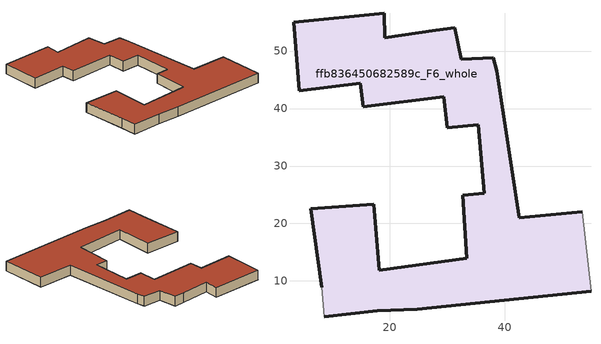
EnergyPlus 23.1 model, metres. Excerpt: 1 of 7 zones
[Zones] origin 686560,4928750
ffb836450682589c_F6_whole
 floor to ffb836450682589c_F5_whole (EU_floor_Construction): 55,8.17 53.5,22 42.55,21 38.63,46.62 38.01,48.81 32.42,48.54 31.28,54.03 27.96,53.6 19.1,52.28 18.99,56.62 3.22,55.04 4.2,43.12 14.84,44.42 15.34,40.34 29.35,42.06 29.94,36.68 35.36,37.16 36.45,25.29 32.69,24.89 33.42,13.96 18.11,11.88 17.22,23.38 6.24,22.53 8.11,8.88 8.56,3.73 17.78,4.78 24.76,5.09 z18
 wall outside (EU_wall_Construction): 55,8.17 24.77,5.09 17.79,4.78 8.56,3.73 / 8.11,8.88 6.24,22.53 17.22,23.38 18.11,11.88 33.42,13.96 32.69,24.89 36.45,25.29 35.36,37.16 29.94,36.68 29.35,42.06 15.34,40.34 14.84,44.42 4.2,43.12 3.22,55.04 18.99,56.62 19.1,52.28 27.96,53.6 31.29,54.03 32.42,48.54 38.02,48.81 38.64,46.62 42.56,21 53.51,22 z18:21
 wall adiabatic (EU_wall_Construction): 53.51,22 55,8.17 / 8.56,3.73 8.11,8.88 z18:21
 roof outside (EU_roof_Construction): 38.02,48.81 38.64,46.62 42.56,21 53.51,22 55,8.17 24.77,5.09 17.79,4.78 8.56,3.73 8.11,8.88 6.24,22.53 17.22,23.38 18.11,11.88 33.42,13.96 32.69,24.89 36.45,25.29 35.36,37.16 29.94,36.68 29.35,42.06 15.34,40.34 14.84,44.42 4.2,43.12 3.22,55.04 18.99,56.62 19.1,52.28 27.96,53.6 31.29,54.03 32.42,48.54 z21
[Building]
EU S2 Campaign: North Axis=0; Terrain=City; Solar Distribution=FullExterior
[Site:Location]
Bologna: Latitude=44.5; Longitude=11.25; Time Zone=1; Elevation=37
[SizingPeriod:WeatherFileDays]
AnnualSizingPeriod: Begin Month=1; Begin Day of Month=1; End Month=12; End Day of Month=31; Day of Week for Start Day=Monday; Use Weather File Daylight Saving Period=No; Use Weather File Rain and Snow Indicators=No
[MATERIAL]
EU_InternalMass_Material: Roughness=MediumRough; Thickness=0.1; Conductivity=1; Density=1800; Specific Heat=900; Thermal Absorptance=0.9; Solar Absorptance=0.7; Visible Absorptance=0.7
[MATERIAL:NOMASS] Roughness=MediumRough; Thermal Absorptance=0.9; Solar Absorptance=0.7; Visible Absorptance=0.7
Name | Thermal Resistance
EU_wall_NoMass | 0.905828
EU_roof_NoMass | 0.37593
EU_floor_NoMass | 0.67114
[CONSTRUCTION]
EU_wall_Construction: EU_wall_NoMass
EU_roof_Construction: EU_roof_NoMass
EU_floor_Construction: EU_floor_NoMass
EU_InternalMass_Construction: EU_InternalMass_Material
[ZONE]
ffb836450682589c_F6_whole: Type=1; Multiplier=1; Ceiling Height=autocalculate; Volume=3463.6; Floor Area=autocalculate; Part of Total Floor Area=Yes
[INTERNALMASS]
ffb836450682589c_F6_whole_EU_InternalMass: Construction=EU_InternalMass_Construction; Zone or ZoneList=ffb836450682589c_F6_whole; Surface Area=1154.53
[OTHEREQUIPMENT]
EU_Step8_InternalGain_ffb836450682589c_F6_whole_f000: Fuel Type=Electricity; Zone or ZoneList or Space or SpaceList=ffb836450682589c_F6_whole; Schedule=EU_Step8_GainSchedule_ffb836450682589c_F6_whole_f000; Design Level Calculation Method=Watts/Area; Power per Zone Floor Area=1; Fraction Latent=0; Fraction Radiant=0; Fraction Lost=0; Carbon Dioxide Generation Rate=0; EndUse Subcategory=EU_Step8_InternalGains
[ZONEVENTILATION:DESIGNFLOWRATE]
EU_ConstantAir_ffb836450682589c_F6_whole: Zone or ZoneList or Space or SpaceList=ffb836450682589c_F6_whole; Schedule=EU_AlwaysOn; Design Flow Rate Calculation Method=AirChanges/Hour; Air Changes per Hour=0.73129; Ventilation Type=Natural; Fan Pressure Rise=0; Fan Total Efficiency=1; Constant Term Coefficient=1; Temperature Term Coefficient=0; Velocity Term Coefficient=0; Velocity Squared Term Coefficient=0; Minimum Indoor Temperature=-100; Maximum Indoor Temperature=100; Delta Temperature=-100; Minimum Outdoor Temperature=-100; Maximum Outdoor Temperature=100; Maximum Wind Speed=40
[HVACTEMPLATE:ZONE:IDEALLOADSAIRSYSTEM]
ffb836450682589c_F6_whole: Template Thermostat=EU_HeatOnly_ffb836450682589c_F6_whole; System Availability Schedule=EU_AlwaysOn; Maximum Heating Supply Air Temperature=50; Minimum Cooling Supply Air Temperature=13; Maximum Heating Supply Air Humidity Ratio=0.0156; Minimum Cooling Supply Air Humidity Ratio=0.0077; Heating Limit=NoLimit; Cooling Limit=NoLimit; Heating Availability Schedule=EU_AlwaysOn; Cooling Availability Schedule=EU_CoolingOff; Dehumidification Control Type=ConstantSensibleHeatRatio; Cooling Sensible Heat Ratio=0.7; Dehumidification Setpoint=60; Humidification Control Type=None; Humidification Setpoint=30; Outdoor Air Method=None; Outdoor Air Flow Rate per Person=0.00944; Outdoor Air Flow Rate per Zone Floor Area=0; Outdoor Air Flow Rate per Zone=0; Demand Controlled Ventilation Type=None; Outdoor Air Economizer Type=NoEconomizer; Heat Recovery Type=None; Sensible Heat Recovery Effectiveness=0.7; Latent Heat Recovery Effectiveness=0.65
[SIZING:ZONE]
ffb836450682589c_F6_whole: Zone Cooling Design Supply Air Temperature Input Method=SupplyAirTemperature; Zone Cooling Design Supply Air Temperature=13; Zone Heating Design Supply Air Temperature Input Method=SupplyAirTemperature; Zone Heating Design Supply Air Temperature=50; Zone Cooling Design Supply Air Humidity Ratio=0.008; Zone Heating Design Supply Air Humidity Ratio=0.008; Cooling Design Air Flow Method=DesignDay; Cooling Design Air Flow Rate=0; Cooling Minimum Air Flow per Zone Floor Area=0.000762; Cooling Minimum Air Flow=0; Cooling Minimum Air Flow Fraction=0.2; Heating Design Air Flow Method=DesignDay; Heating Design Air Flow Rate=0; Heating Maximum Air Flow per Zone Floor Area=0.002032; Heating Maximum Air Flow=0.141576; Heating Maximum Air Flow Fraction=0.3; Account for Dedicated Outdoor Air System=No; Dedicated Outdoor Air System Control Strategy=NeutralSupplyAir; Dedicated Outdoor Air Low Setpoint Temperature for Design=autosize; Dedicated Outdoor Air High Setpoint Temperature for Design=autosize; Zone Load Sizing Method=Sensible Load Only No Latent Load; Zone Latent Cooling Design Supply Air Humidity Ratio Input Method=HumidityRatioDifference; Zone Cooling Design Supply Air Humidity Ratio Difference=0.005; Zone Latent Heating Design Supply Air Humidity Ratio Input Method=HumidityRatioDifference; Zone Humidification Design Supply Air Humidity Ratio Difference=0.005
[SCHEDULE:CONSTANT]
Name | Hourly Value
EU_AlwaysOn | 1
EU_CoolingOff | 0
[SCHEDULE:FILE]
EU_Step8_GainSchedule_ffb836450682589c_F6_whole_f000: File=../../schedules/ffb836450682589c/ffb836450682589c_F6_whole_f000_gain.csv; Column Number=1; Rows to Skip at Top=0; Number of Hours of Data=8760; Column Separator=Comma; Interpolate to Timestep=No; Minutes per Item=60; Adjust Schedule for Daylight Savings=Yes
